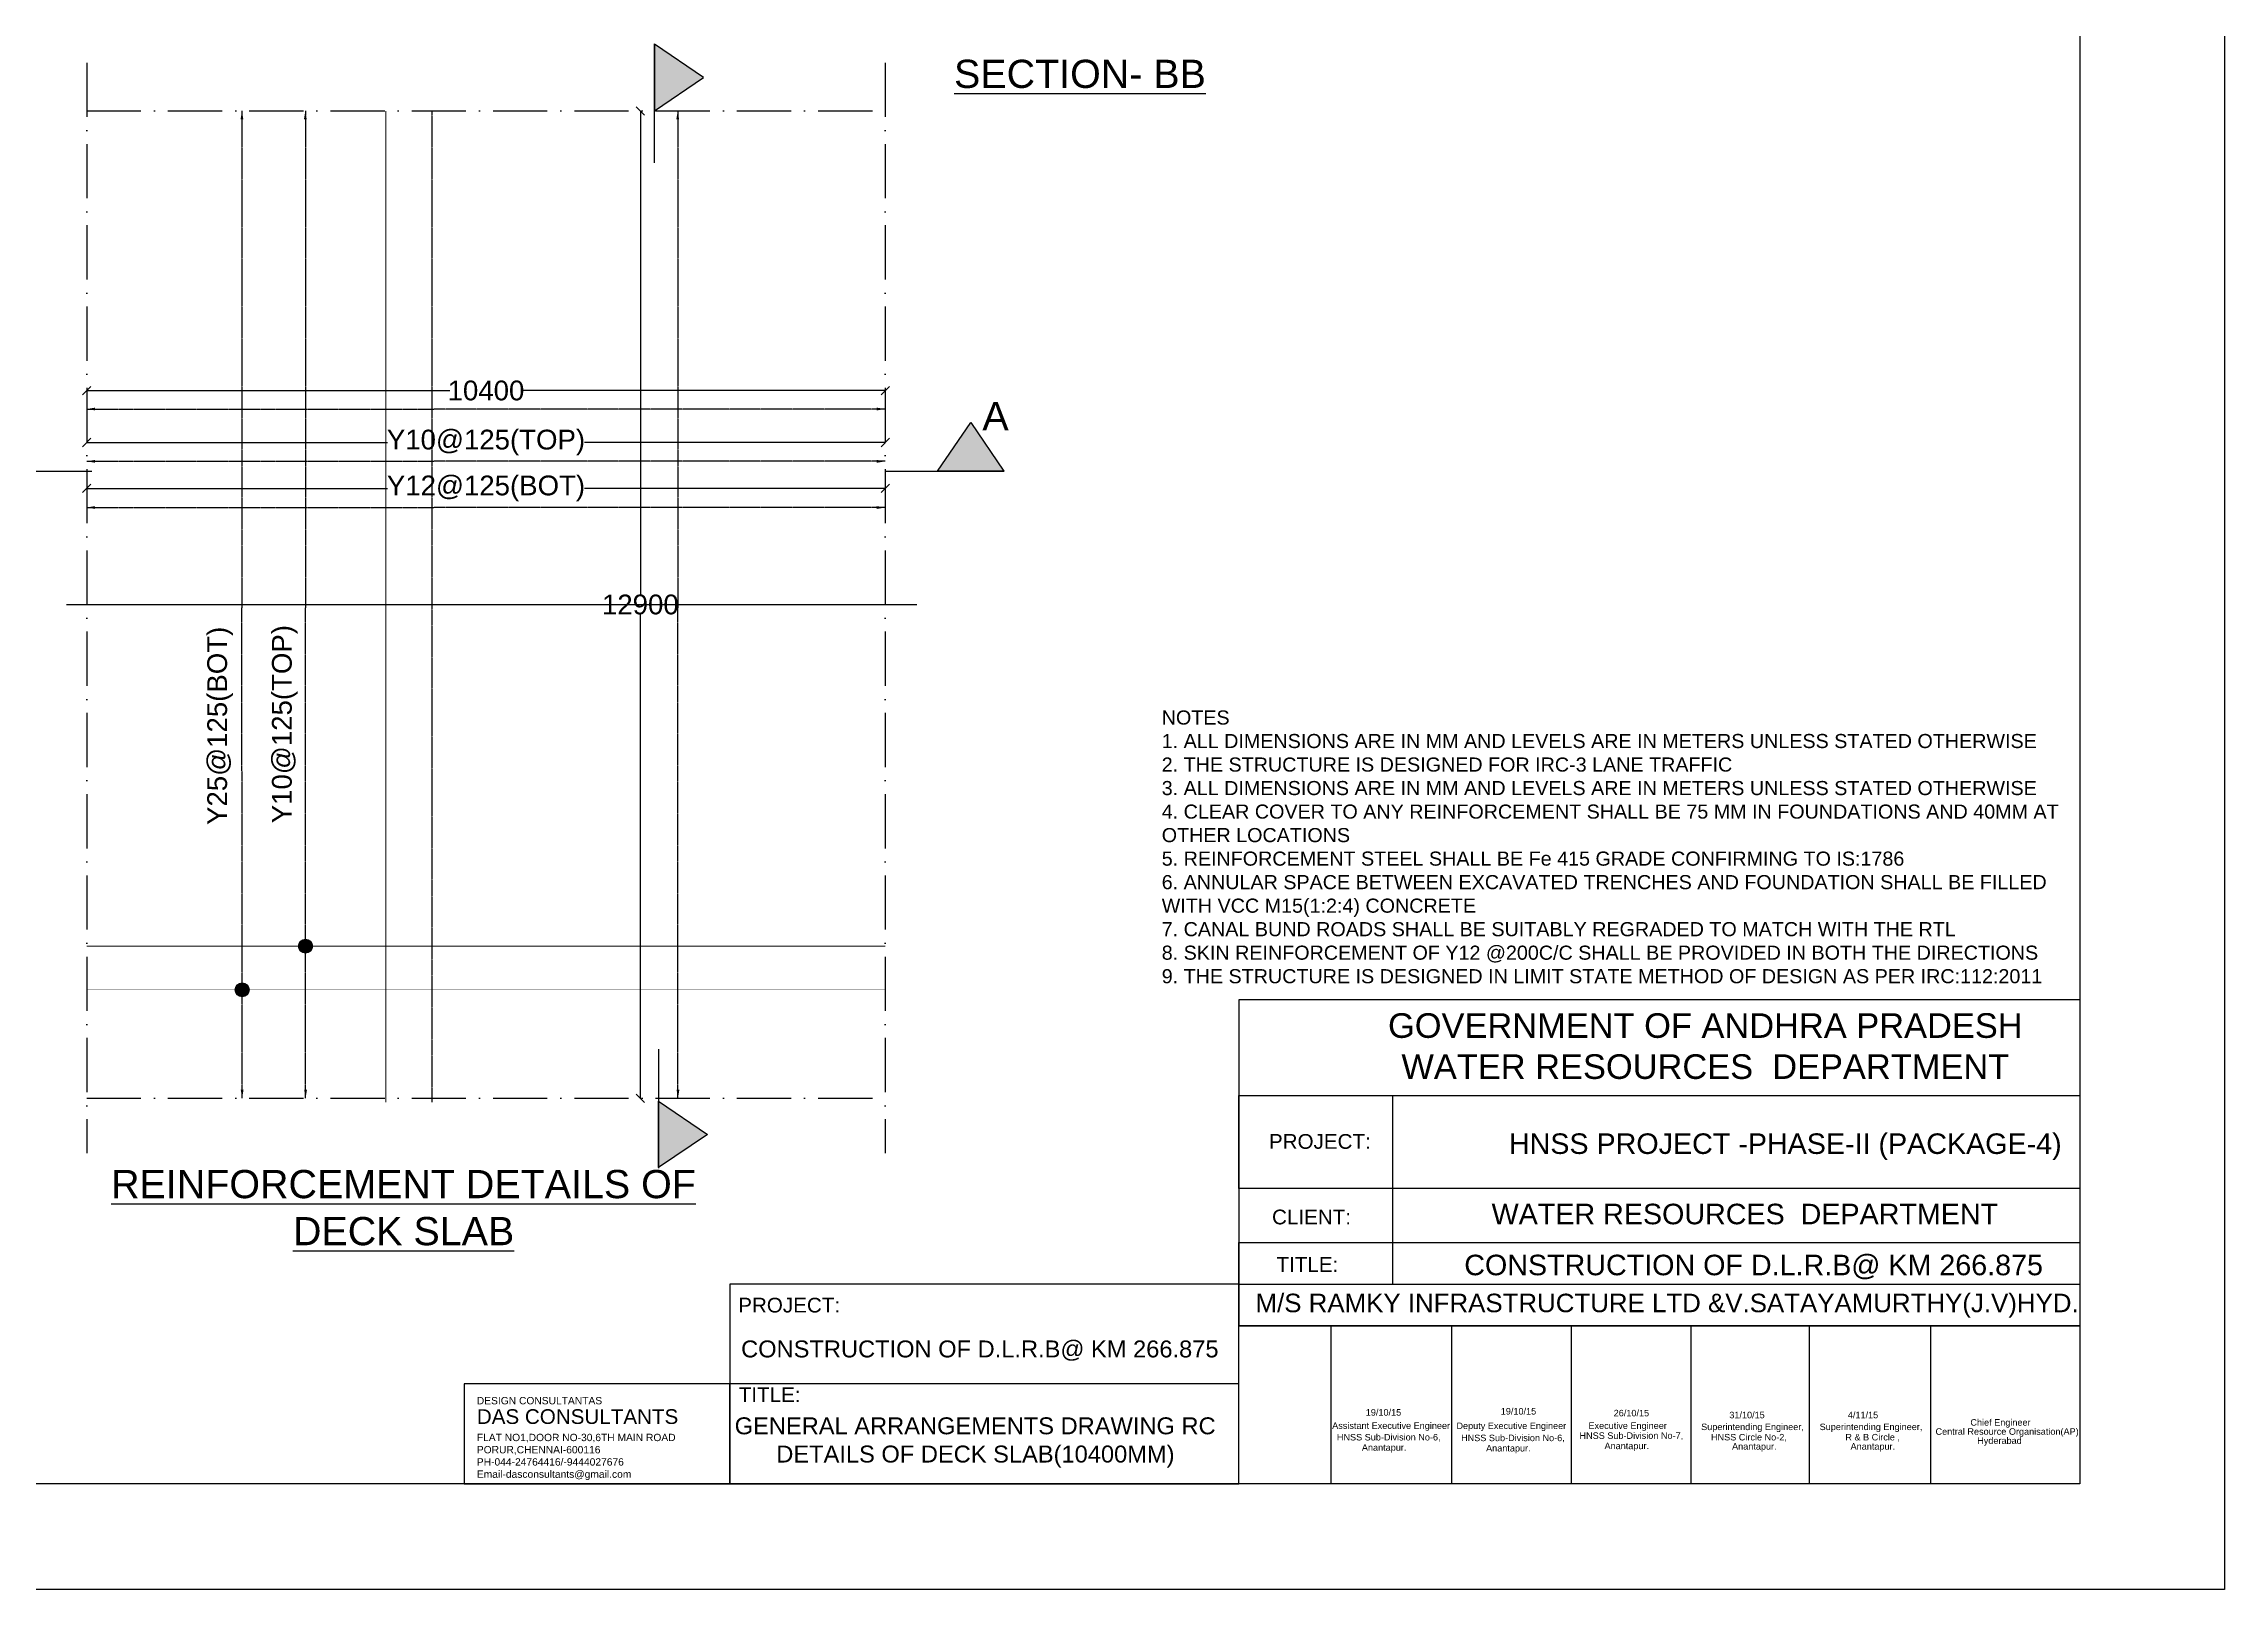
# Model space of a CAD drawing. Header units: millimetres. Extents: x 5124 to 3010519, y 2311 to 45946787.
# Drawn here: x 2963853 to 3002491, y 45899709 to 45927102 of the extents above; entities that cross this region are included whole.
import ezdxf

# ---------------------------------------------------------------- set-up
doc = ezdxf.new("R2010")
doc.units = ezdxf.units.MM
doc.header["$MEASUREMENT"] = 0
doc.linetypes.add('ACAD_ISO10W100', pattern=[18, 12, -3, 0, -3])
for name, color, linetype in [('DIMENSION', 7, 'Continuous'), ('DRAWING', 7, 'Continuous'), ('TEXT', 7, 'Continuous')]:
    doc.layers.add(name, color=color, linetype=linetype)
doc.styles.get("Standard").update_dxf_attribs({"font": 'arial.ttf'})
doc.dimstyles.get("Standard").update_dxf_attribs({"dimtxt": 350, "dimasz": 150, "dimexe": 0.18, "dimexo": 0.0625, "dimgap": 0.09, "dimtad": 0, "dimtih": 1, "dimtoh": 1, "dimdec": 0, "dimzin": 0, "dimdsep": 46, "dimtxsty": 'Standard', "dimblk": 'OBLIQUE', "dimcen": 0.09, "dimse1": 1, "dimse2": 1, "dimadec": 0, "dimazin": 0, "dimtfac": 1, "dimtdec": 0, "dimtofl": 0, "dimtmove": 0, "dimatfit": 3, "dimfxl": 1, "dimtolj": 1, "dimtzin": 0, "dimarcsym": 0})
picture_1 = doc.add_image_def('image1.jpg', size_in_pixel=(4930, 3337))

# ---------------------------------------------------------------- blocks, each defined once
blk = doc.blocks.new('_Oblique')
at = {"color": 0, "linetype": 'ByBlock', "lineweight": -2}
blk.add_line((-0.5, -0.5), (0.5, 0.5), dxfattribs=at)
blk = doc.blocks.new('*D94')
at = {"layer": 'Defpoints', "color": 0}
for p in [(2978766, 45920952), (2964616, 45920626), (2978766, 45920626)]:
    blk.add_point(p, dxfattribs=at)
at = {"layer": 'DIMENSION', "color": 0, "lineweight": -2}
for p, q in [((2964616, 45920952), (2971049, 45920952)), ((2978766, 45920952), (2972333, 45920952))]:
    blk.add_line(p, q, dxfattribs=at)
at = {"layer": 'DIMENSION', "color": 0, "lineweight": -2, "xscale": 150, "yscale": 150, "zscale": 150, "rotation": 180}
blk.add_blockref('_Oblique', (2964616, 45920952), dxfattribs=at)
at = {"layer": 'DIMENSION', "color": 0, "lineweight": -2, "xscale": 150, "yscale": 150, "zscale": 150}
blk.add_blockref('_Oblique', (2978766, 45920952), dxfattribs=at)
at = {"layer": 'DIMENSION', "color": 0, "insert": (2971691, 45920952), "char_height": 350, "attachment_point": 5}
blk.add_mtext('\\A1;10400', dxfattribs=at)
blk = doc.blocks.new('*D95')
at = {"layer": 'Defpoints', "color": 0}
for p in [(2964616, 45919674), (2978766, 45920032), (2978766, 45919674)]:
    blk.add_point(p, dxfattribs=at)
at = {"layer": 'DIMENSION', "color": 0, "lineweight": -2}
for p, q in [((2964616, 45920032), (2969944, 45920032)), ((2978766, 45920032), (2973438, 45920032))]:
    blk.add_line(p, q, dxfattribs=at)
at = {"layer": 'DIMENSION', "color": 0, "lineweight": -2, "xscale": 150, "yscale": 150, "zscale": 150, "rotation": 180}
blk.add_blockref('_Oblique', (2964616, 45920032), dxfattribs=at)
at = {"layer": 'DIMENSION', "color": 0, "lineweight": -2, "xscale": 150, "yscale": 150, "zscale": 150}
blk.add_blockref('_Oblique', (2978766, 45920032), dxfattribs=at)
at = {"layer": 'DIMENSION', "color": 0, "insert": (2971691, 45920032), "char_height": 350, "attachment_point": 5}
blk.add_mtext('\\A1;Y10@125(TOP)', dxfattribs=at)
blk = doc.blocks.new('*D98')
at = {"layer": 'Defpoints', "color": 0}
for p in [(2978766, 45919219), (2964616, 45918861), (2978766, 45918861)]:
    blk.add_point(p, dxfattribs=at)
at = {"layer": 'DIMENSION', "color": 0, "lineweight": -2}
for p, q in [((2964616, 45919219), (2969944, 45919219)), ((2978766, 45919219), (2973438, 45919219))]:
    blk.add_line(p, q, dxfattribs=at)
at = {"layer": 'DIMENSION', "color": 0, "lineweight": -2, "xscale": 150, "yscale": 150, "zscale": 150, "rotation": 180}
blk.add_blockref('_Oblique', (2964616, 45919219), dxfattribs=at)
at = {"layer": 'DIMENSION', "color": 0, "lineweight": -2, "xscale": 150, "yscale": 150, "zscale": 150}
blk.add_blockref('_Oblique', (2978766, 45919219), dxfattribs=at)
at = {"layer": 'DIMENSION', "color": 0, "insert": (2971691, 45919219), "char_height": 350, "attachment_point": 5}
blk.add_mtext('\\A1;Y12@125(BOT)', dxfattribs=at)
blk = doc.blocks.new('*D99')
at = {"layer": 'Defpoints', "color": 0}
for p in [(2975088, 45925909), (2974426, 45908411), (2975092, 45908411)]:
    blk.add_point(p, dxfattribs=at)
at = {"layer": 'DIMENSION', "color": 0, "lineweight": -2}
for p, q in [((2974426, 45925909), (2974426, 45917339)), ((2974426, 45908411), (2974426, 45916981))]:
    blk.add_line(p, q, dxfattribs=at)
at = {"layer": 'DIMENSION', "color": 0, "lineweight": -2, "xscale": 150, "yscale": 150, "zscale": 150}
for p, rotation in [((2974426, 45925909), 90), ((2974426, 45908411), 270)]:
    blk.add_blockref('_Oblique', p, dxfattribs=dict(at, rotation=rotation))
at = {"layer": 'DIMENSION', "color": 0, "insert": (2974426, 45917160), "char_height": 350, "attachment_point": 5}
blk.add_mtext('\\A1;12900', dxfattribs=at)

msp = doc.modelspace()

# ---------------------------------------------------------------- hatches: boundary and pattern name
at = {"layer": 'DRAWING'}
for points in [[(2974678.7, 45925912.8), (2975543.8, 45926502.8), (2974678.7, 45927088.9)], [(2980864.9, 45919524.7), (2980278.7, 45920389.8), (2979688.7, 45919524.7)], [(2974750.1, 45908359.4), (2974750.1, 45907183.3), (2975615.2, 45907769.4)]]:
    msp.add_hatch(color=256, dxfattribs=at).paths.add_polyline_path(points)
h = msp.add_hatch(color=256, dxfattribs=at)
h.paths.add_polyline_path([(2968370.4, 45911106.4), (2968616.4, 45911106.4, 1)])
h.paths.add_polyline_path([(2968616.4, 45911106.4), (2968370.4, 45911106.4, 1)])
h = msp.add_hatch(color=256, dxfattribs=at)
h.paths.add_polyline_path([(2967247, 45910332.8), (2967493, 45910332.8, 1)])
h.paths.add_polyline_path([(2967493, 45910332.8), (2967247, 45910332.8, 1)])

# ---------------------------------------------------------------- linework, layer by layer
at = {"layer": 'Defpoints'}
msp.add_lwpolyline([(2938260.1, 45944690.4), (2999929.3, 45944690.4), (2999929.3, 45901581.6), (2938260.1, 45901581.6)], close=True, dxfattribs=at)
at = {"layer": 'DIMENSION'}
for points in [[(2999929.3, 45910154.1), (2999929.3, 45904379.7)], [(2985028.6, 45905118.4), (2999929.3, 45905118.4)], [(2986662.7, 45904379.7), (2986662.7, 45901581.6)], [(2988799.7, 45904379.7), (2988799.7, 45901581.6)], [(2990917.9, 45904379.7), (2990917.9, 45901581.6)], [(2993036.1, 45904379.7), (2993036.1, 45901581.6)], [(2995135.8, 45904379.7), (2995135.8, 45901581.6)], [(2997284.5, 45904379.7), (2997284.5, 45901581.6)], [(2985028.6, 45903350), (2976011.4, 45903350)]]:
    msp.add_lwpolyline(points, dxfattribs=at)
for points in [[(2985028.6, 45905118.4), (2976011.4, 45905118.4), (2976011.4, 45901581.6), (2985028.6, 45901581.6)], [(2985028.6, 45904379.7), (2999929.3, 45904379.7), (2999929.3, 45901581.6), (2985028.6, 45901581.6)], [(2976011.4, 45903350), (2971303.3, 45903350), (2971303.3, 45901581.6), (2976011.4, 45901581.6)]]:
    msp.add_lwpolyline(points, close=True, dxfattribs=at)
at = {"layer": 'DRAWING'}
for points in [[(2974678.7, 45924989.9), (2974678.7, 45927096.6)], [(2964709.7, 45919519.3), (2962603.1, 45919519.3)], [(2978765.9, 45919524.7), (2980872.5, 45919524.7)], [(2964261, 45917162.2), (2979324.8, 45917162.2)], [(2974750.1, 45909282.3), (2974750.1, 45907175.7)]]:
    msp.add_lwpolyline(points, dxfattribs=at)
for points in [[(2974678.7, 45925912.8), (2975543.8, 45926502.8), (2975543.8, 45926502.8), (2974678.7, 45927088.9)], [(2979688.7, 45919524.7), (2980278.7, 45920389.8), (2980278.7, 45920389.8), (2980864.9, 45919524.7)], [(2974750.1, 45908359.4), (2975615.2, 45907769.4), (2975615.2, 45907769.4), (2974750.1, 45907183.3)]]:
    msp.add_lwpolyline(points, close=True, dxfattribs=at)
at = {"layer": 'DRAWING', "linetype": 'ACAD_ISO10W100', "ltscale": 80}
for points in [[(2964616.3, 45926761.5), (2964616.3, 45907439.5)], [(2978765.9, 45926761.5), (2978765.9, 45907439.5)], [(2964616.3, 45925909.1), (2978765.9, 45925909.1)], [(2964616.3, 45908411.4), (2978765.9, 45908411.4)]]:
    msp.add_lwpolyline(points, dxfattribs=at)
at = {"layer": 'DRAWING', "linetype": 'ACAD_ISO10W100', "ltscale": 40, "const_width": 20}
for points in [[(2969916.5, 45925909.1), (2969916.5, 45908340.5)], [(2964616.3, 45911106.4), (2978765.9, 45911106.4)]]:
    msp.add_lwpolyline(points, dxfattribs=at)
at = {"layer": 'DRAWING', "linetype": 'ACAD_ISO10W100'}
msp.add_lwpolyline([(2970733.9, 45925909.1), (2970733.9, 45908340.5)], dxfattribs=at)
at = {"layer": 'DRAWING', "const_width": 5}
msp.add_lwpolyline([(2964616.3, 45910332.8), (2978765.9, 45910332.8)], dxfattribs=at)
at = {"layer": 'DRAWING'}
for centre in [(2968493.4, 45911106.4), (2967370, 45910332.8)]:
    msp.add_circle(centre, 123, dxfattribs=at)
at = {"layer": 'TEXT'}
for points in [[(2999929.3, 45910154.1), (2985028.6, 45910154.1), (2985028.6, 45904379.7), (2999929.3, 45904379.7)], [(2999929.3, 45906810.4), (2985028.6, 45906810.4), (2985028.6, 45908461.3), (2999929.3, 45908461.3)], [(2987752.5, 45908461.3), (2987752.5, 45905118.4)], [(2999929.3, 45904379.7), (2985028.6, 45904379.7), (2985028.6, 45905857), (2999929.3, 45905857)]]:
    msp.add_lwpolyline(points, dxfattribs=at)

# ---------------------------------------------------------------- texts
at = {"layer": 'Defpoints', "insert": (2983663.8, 45915284.3), "char_height": 250, "width": 16510.517, "attachment_point": 1}
msp.add_mtext('NOTES \\P1. ALL DIMENSIONS ARE IN MM AND LEVELS ARE IN METERS UNLESS STATED OTHERWISE \\P2. THE STRUCTURE IS DESIGNED FOR IRC-3 LANE TRAFFIC \\P3. ALL DIMENSIONS ARE IN MM AND LEVELS ARE IN METERS UNLESS STATED OTHERWISE \\P4. CLEAR COVER TO ANY REINFORCEMENT SHALL BE 75 MM IN FOUNDATIONS AND 40MM AT OTHER LOCATIONS \\P5. REINFORCEMENT STEEL SHALL BE Fe 415 GRADE CONFIRMING TO IS:1786 \\P6. ANNULAR SPACE BETWEEN EXCAVATED TRENCHES AND FOUNDATION SHALL BE FILLED WITH VCC M15(1:2:4) CONCRETE \\P7. CANAL BUND ROADS SHALL BE SUITABLY REGRADED TO MATCH WITH THE RTL \\P8. SKIN REINFORCEMENT OF Y12 @200C/C SHALL BE PROVIDED IN BOTH THE DIRECTIONS \\P9. THE STRUCTURE IS DESIGNED IN LIMIT STATE METHOD OF DESIGN AS PER IRC:112:2011 ', dxfattribs=at)
at = {"layer": 'DIMENSION', "char_height": 350, "width": 3668.482, "attachment_point": 1, "rotation": 90}
for s, insert in [('Y25@125(BOT)', (2966752.9, 45913255.6)), ('Y10@125(TOP)', (2967899.2, 45913285.6))]:
    msp.add_mtext(s, dxfattribs=dict(at, insert=insert))
at = {"layer": 'TEXT'}
for s, height, p in [('Assistant Executive Engineer ', 115.435, (2986683.8, 45902552.6)), ('19/10/15', 115.44, (2987279, 45902787.6)), ('Deputy Executive Engineer ', 115.435, (2988885.4, 45902549.5)), ('19/10/15', 115.44, (2989670.5, 45902807.1)), ('Executive Engineer ', 115.435, (2991224, 45902551.9)), ('26/10/15', 115.44, (2991671.1, 45902775)), ('31/10/15', 115.44, (2993719.9, 45902741.1)), ('4/11/15', 115.44, (2995819.6, 45902741.1)), ('Chief Engineer ', 115.435, (2997991.3, 45902610)), (' HNSS Sub-Division No-6,', 115.435, (2986722.1, 45902347.8)), (' HNSS Sub-Division No-6,', 115.435, (2988922.9, 45902335.4)), (' HNSS Sub-Division No-7,', 115.435, (2991020.9, 45902376)), ('Anantapur.', 115.44, (2991508.6, 45902193.5)), ('Superintending Engineer,', 115.435, (2993220.8, 45902531.3)), (' HNSS Circle No-2,', 115.435, (2993350.6, 45902348.2)), ('Anantapur.', 115.44, (2993768.5, 45902185.9)), ('Superintending Engineer,', 115.435, (2995320.5, 45902531.3)), ('R & B Circle ,', 115.435, (2995776, 45902348.2)), ('Anantapur.', 115.44, (2995868.2, 45902185.9)), ('Central Resource Organisation(AP)', 115.435, (2997373.8, 45902448.3)), ('Hyderabad', 115.44, (2998112, 45902287.4)), ('Anantapur.', 115.44, (2987209.8, 45902165.3)), ('Anantapur.', 115.44, (2989410.6, 45902152.8))]:
    msp.add_text(s, height=height, dxfattribs=at).set_placement(p)
at = {"layer": 'TEXT', "attachment_point": 1}
for s, insert, char_height, width in [('{\\LSECTION- BB}', (2979983.7, 45926815.7), 500, 5274.982), ('A', (2980486, 45920750.9), 500, 472.258), ('PROJECT:', (2985562.9, 45907777.5), 261.25, 2437.566), ('\\pi69.126;{\\LREINFORCEMENT DETAILS OF \\P\\pi3291.7;DECK SLAB}', (2964979.8, 45907141.1), 500, 10413.15), ('WATER RESOURCES  DEPARTMENT\\P', (2989508.7, 45906542.7), 363.64, 11288.388), ('CLIENT:', (2985618.2, 45906438.9), 261.25, 2437.566), ('TITLE:', (2985697, 45905597.1), 261.25, 1416.666), ('\\pi539.72;CONSTRUCTION OF D.L.R.B@ KM 266.875', (2988484.1, 45905639.2), 363.64, 11288.388), ('PROJECT:', (2976160.2, 45904876.7), 261.25, 2437.566), ('\\pi809.94;M/S RAMKY INFRASTRUCTURE LTD &V.SATAYAMURTHY(J.V)HYD.', (2984515.6, 45904948.4), 327.966, 16132.287), ('\\pi1433;CONSTRUCTION OF D.L.R.B@ KM 266.875', (2974778.3, 45904119.4), 300, 11288.388), ('DESIGN CONSULTANTAS\\P{\\H2.0096x;DAS CONSULTANTS\\P}FLAT NO1,DOOR NO-30,6TH MAIN ROAD\\PPORUR,CHENNAI-600116\\PPH-044-24764416/-9444027676\\PEmail-dasconsultants@gmail.com', (2971529.2, 45903118.3), 130, 5521.141), ('TITLE:', (2976169.4, 45903288.6), 261.25, 1416.666), ('\\pi1402.3;GENERAL ARRANGEMENTS DRAWING RC \\P\\pi2139.5;DETAILS OF DECK SLAB(10400MM)', (2974694.9, 45902757.2), 300, 11288.388)]:
    msp.add_mtext(s, dxfattribs=dict(at, insert=insert, char_height=char_height, width=width))
at = {"layer": 'TEXT', "color": 7, "width": 12444.677, "attachment_point": 5}
for s, insert, char_height in [('GOVERNMENT OF ANDHRA PRADESH\\PWATER RESOURCES  DEPARTMENT', (2993294.7, 45909333.6), 436.368), ('HNSS PROJECT -PHASE-II (PACKAGE-4)', (2994711.6, 45907552.5), 363.64)]:
    msp.add_mtext(s, dxfattribs=dict(at, insert=insert, char_height=char_height))

# ---------------------------------------------------------------- dimensions: what is measured, and where the dimension line sits
at = {"layer": 'DIMENSION'}
dim = msp.add_linear_dim(base=(2974426.4, 45908411.4), p1=(2975088.4, 45925909.1), p2=(2975092.4, 45908411.4), angle=90, text='12900', dimstyle='Standard', dxfattribs=at)
dim.commit()
dim.dimension.update_dxf_attribs({"geometry": '*D99', "text_midpoint": (2974426.4, 45917160.3)})
for base, p1, p2, text, picture, middle in [((2978765.9, 45920952), (2964616.3, 45920625.7), (2978765.9, 45920625.7), '10400', '*D94', (2971691.1, 45920952)), ((2978765.9, 45920031.8), (2964616.3, 45919674), (2978765.9, 45919674), 'Y10@125(TOP)', '*D95', (2971691.1, 45920031.8)), ((2978765.9, 45919218.7), (2964616.3, 45918860.9), (2978765.9, 45918860.9), 'Y12@125(BOT)', '*D98', (2971691.1, 45919218.7))]:
    dim = msp.add_linear_dim(base=base, p1=p1, p2=p2, text=text, dimstyle='Standard', dxfattribs=at)
    dim.commit()
    dim.dimension.update_dxf_attribs({"geometry": picture, "text_midpoint": middle})

# ---------------------------------------------------------------- pictures from other files: only their frames are drawn
at = {"layer": 'Defpoints'}
image = msp.add_image(picture_1, insert=(2932939, 45899708.5), size_in_units=(69552.4, 47078.3), dxfattribs=dict(at, fade=30))
image.dxf.flags = 7

# ---------------------------------------------------------------- leaders
at = {"layer": 'DRAWING', "linetype": 'ACAD_ISO10W100'}
for points in [[(2967367, 45925909.1), (2967367, 45917104.9)], [(2968490.7, 45925909.1), (2968490.7, 45917104.9)], [(2975088.4, 45925909.1), (2975088.4, 45917104.9)], [(2964616.3, 45920625.7), (2970764.3, 45920625.7)], [(2978765.9, 45920625.7), (2970764.3, 45920625.7)], [(2964616.3, 45919699.1), (2970764.3, 45919699.1)], [(2978765.9, 45919699.1), (2970764.3, 45919699.1)], [(2964616.3, 45918880.8), (2970764.3, 45918880.8)], [(2978765.9, 45918880.8), (2970764.3, 45918880.8)], [(2967370.9, 45908411.4), (2967367, 45917104.9)], [(2968494.6, 45908411.4), (2968490.7, 45917104.9)], [(2975092.4, 45908411.4), (2975088.4, 45917104.9)]]:
    msp.add_leader(points, dimstyle='Standard', override={"dimgap": 0.09, "dimtad": 0}, dxfattribs=at)

doc.saveas('drawing.dxf')
